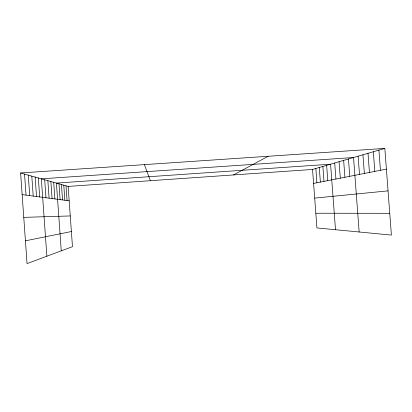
<?xml version="1.0" encoding="UTF-8"?>
<svg xmlns="http://www.w3.org/2000/svg" width="412" height="412" viewBox="0 0 412 412"><rect width="100%" height="100%" fill="white"/><g stroke="black" fill="none" stroke-linecap="round" stroke-linejoin="round"><path stroke-width="0.62" d="M233.486 174.935L268.166 156.277M312.548 169.445L384.834 148.408L391.4 235.087L316.926 227.934L312.548 169.445L68.14 186.415L20.6 172.973L27.053 263.592L72.471 246.67L68.14 186.415M25.431 240.819L71.384 231.529M313.594 183.417L386.399 169.111M314.696 198.105L388.047 190.869M20.6 172.973L384.834 148.408M23.762 217.366L70.261 215.94M315.829 213.236L389.747 213.303M22.14 194.618L69.175 200.809M144.38 164.625L150.401 180.703M378.922 150.128L380.451 170.28M373.318 151.755L374.807 171.392M368.004 153.305L369.446 172.443M362.941 154.778L364.352 173.447M358.126 156.179L359.501 174.4M359.151 231.987L353.537 157.513L41.349 178.839L46.88 256.207M348.459 158.991L349.762 176.31M343.644 160.397L344.911 177.263M339.066 161.725L340.307 178.169M334.719 162.992L335.924 179.029M335.502 229.716L330.579 164.197L56.413 183.098L61.264 250.846M326.634 165.346L327.782 180.631M322.869 166.438L323.992 181.378M319.274 167.488L320.371 182.089M315.839 168.487L316.905 182.768M66.008 185.807L67.063 200.531M63.778 185.179L64.854 200.242M61.44 184.519L62.542 199.938M58.983 183.824L60.116 199.619M53.704 182.331L54.894 198.929M50.861 181.527L52.082 198.558M47.859 180.677L49.11 198.167M44.697 179.781L45.979 197.755M38.326 177.984L39.681 196.926M35.144 177.083L36.529 196.514M31.796 176.135L33.218 196.076M28.263 175.136L29.726 195.618M24.54 174.085L26.038 195.128"/></g></svg>
